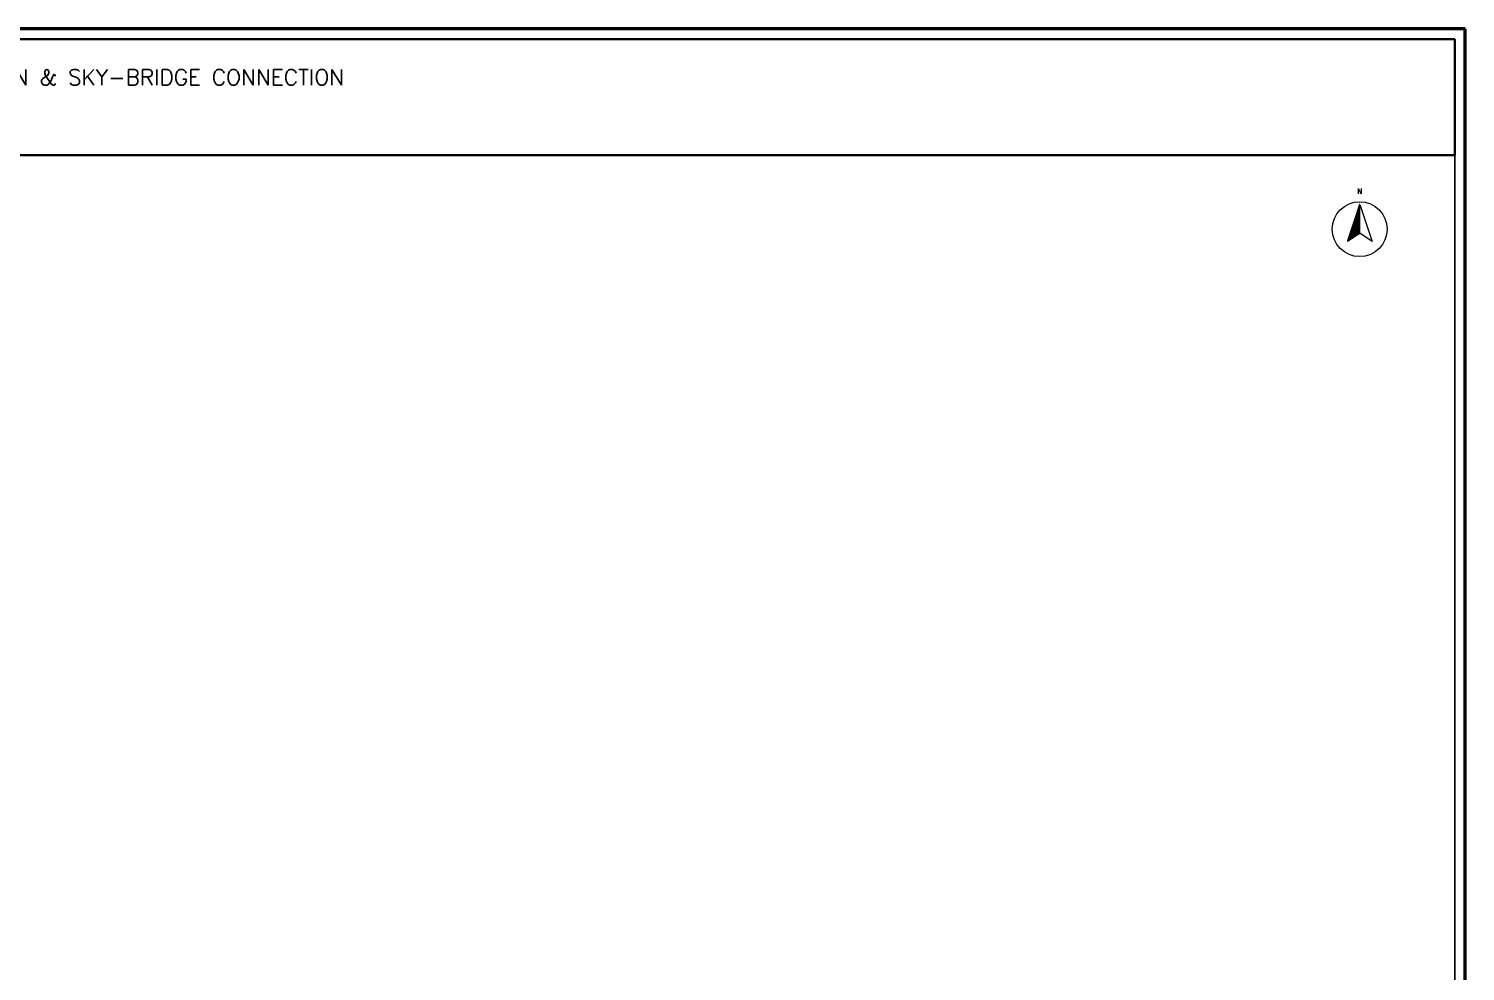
# Model space of a CAD drawing. Header units: inches. Extents: x 0 to 1800, y 0 to 1191.
# Drawn here: x 984 to 1800, y 655 to 1191 of the extents above; entities that cross this region are included whole.
import ezdxf
from ezdxf.enums import TextEntityAlignment as Align

# ---------------------------------------------------------------- set-up
doc = ezdxf.new("R2010")
doc.units = ezdxf.units.IN
doc.header["$MEASUREMENT"] = 0
doc.layers.add('A-TEXT-TTL', color=7, linetype='Continuous')
doc.layers.add('A-TTLB', color=7, linetype='Continuous')
doc.styles.add('SIMPLEX', font='simplex.shx')

msp = doc.modelspace()

# ---------------------------------------------------------------- hatches: boundary and pattern name
at = {"layer": 'A-TTLB'}
h = msp.add_hatch(dxfattribs=at)
h.set_pattern_fill('SOLID')
h.paths.add_polyline_path([(1740, 1090.7), (1732.98, 1069.64), (1740, 1074.32)])

# ---------------------------------------------------------------- linework, layer by layer
at = {"layer": 'A-TTLB', "lineweight": 50}
for p, q in [((1800, 1190.66), (0, 1190.66)), ((1800, 0), (1800, 1190.66))]:
    msp.add_line(p, q, dxfattribs=at)
at = {"layer": 'A-TTLB', "lineweight": 25}
for p, q in [((1794, 1184.66), (6, 1184.66)), ((1794, 6), (1794, 1184.66))]:
    msp.add_line(p, q, dxfattribs=at)
at = {"layer": 'A-TTLB', "lineweight": 35}
for p, q in [((1794, 1184.66), (6, 1184.66)), ((1794, 1118.66), (1794, 1184.66)), ((6, 1118.66), (1794, 1118.66))]:
    msp.add_line(p, q, dxfattribs=at)
at = {"layer": 'A-TTLB', "lineweight": 20}
for p, q in [((1740, 1090.7), (1747.02, 1069.64)), ((1747.02, 1069.64), (1740, 1074.32))]:
    msp.add_line(p, q, dxfattribs=at)
msp.add_circle((1740, 1076.66), 15.6, dxfattribs=at)

# ---------------------------------------------------------------- texts
at = {"layer": 'A-TEXT-TTL', "style": 'SIMPLEX'}
for s, height, p in [('SHEET 13 OF 16  -  OPTION 2 - PLOT 2 G+1 SECTION & SKY-BRIDGE CONNECTION', 9, (900, 1163.06)), ('N', 3, (1740, 1098.26))]:
    msp.add_text(s, height=height, dxfattribs=at).set_placement(p, align=Align.MIDDLE_CENTER)

doc.saveas('drawing.dxf')
